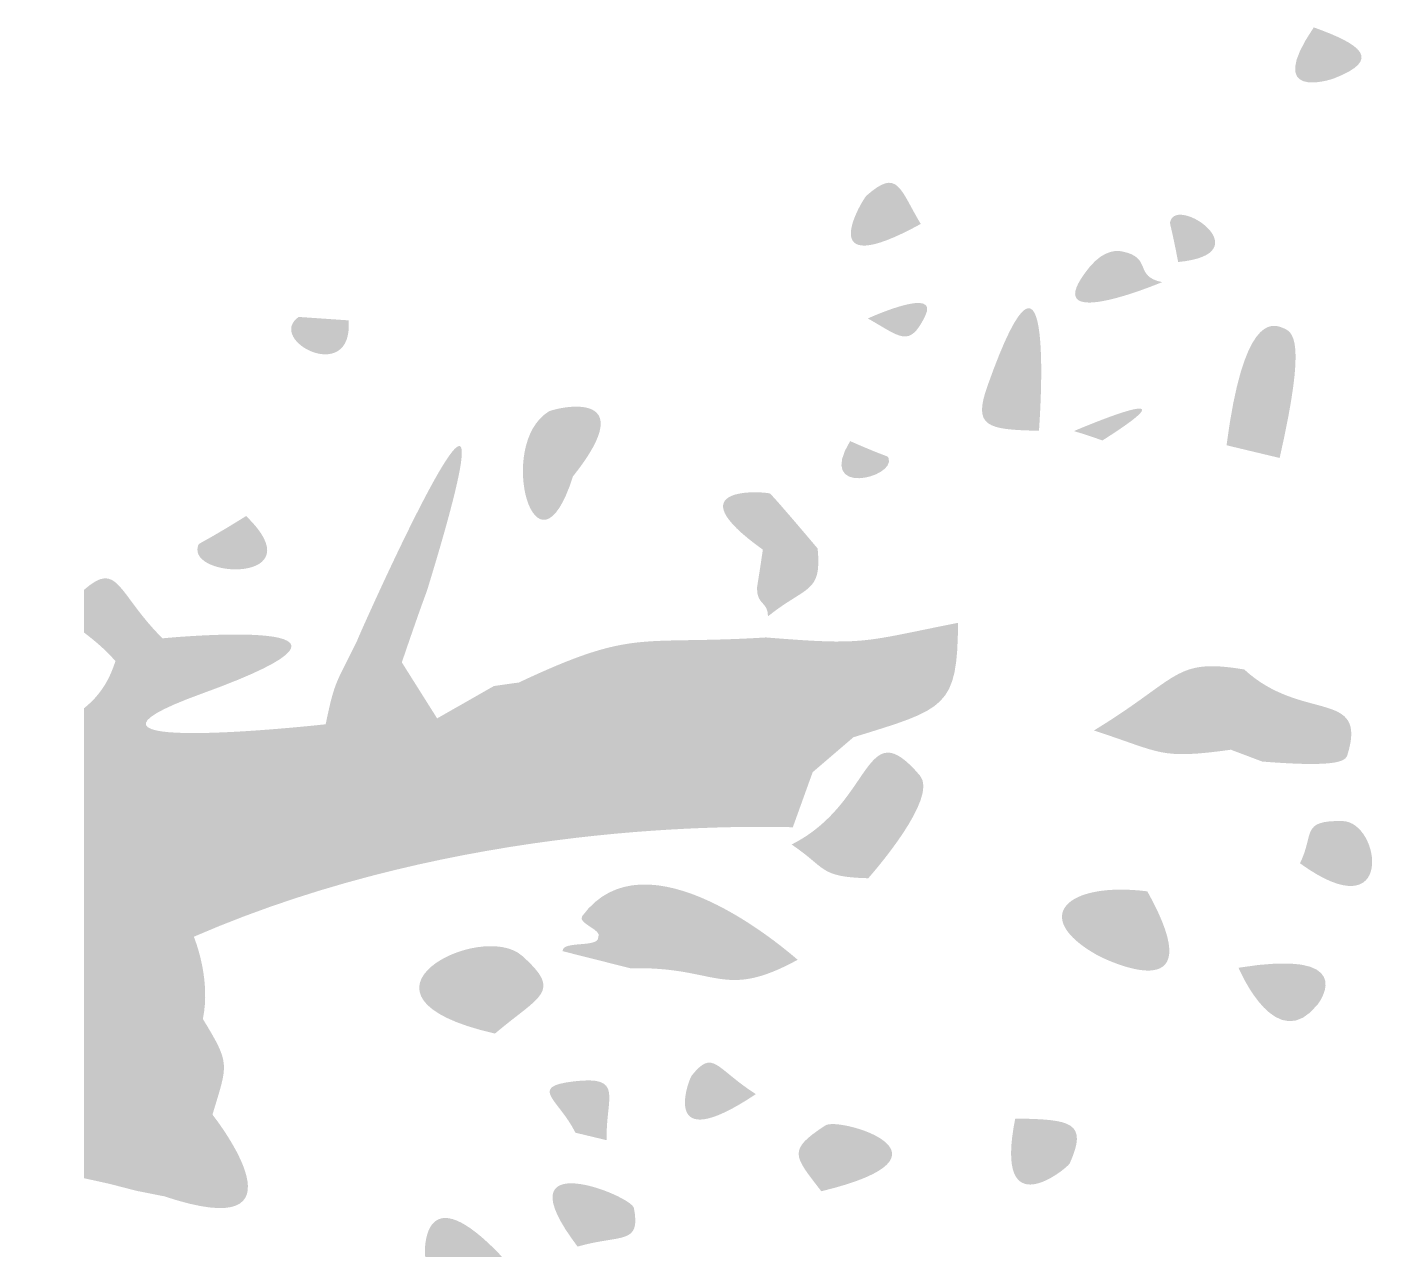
# Model space of a CAD drawing. Header units: millimetres. Extents: x 1807 to 1938, y 68 to 154.
# Drawn here: x 1807.37 to 1813.82, y 124.27 to 130.04 of the extents above; entities that cross this region are included whole.
import ezdxf

# ---------------------------------------------------------------- set-up
doc = ezdxf.new("R2010")
doc.units = ezdxf.units.MM

msp = doc.modelspace()

# ---------------------------------------------------------------- hatches: boundary and pattern name
at = {"true_color": 0x080808, "transparency": 33554687}
h = msp.add_hatch(color=18, dxfattribs=at)
edge = h.paths.add_edge_path(flags=0)
edge.add_spline(control_points=[(1813.4318, 130.0397), (1813.6513, 129.9607), (1813.7595, 129.8892), (1813.5269, 129.7988), (1813.5049, 129.7902), (1813.1962, 129.6928), (1813.4318, 130.0397)], knot_values=[0, 0, 0, 0, 1, 1, 1, 2, 2, 2, 2], degree=3, periodic=1)
h = msp.add_hatch(color=18, dxfattribs=at)
edge = h.paths.add_edge_path(flags=0)
edge.add_spline(control_points=[(1811.5786, 129.1124), (1811.0577, 128.8262), (1811.306, 129.2312), (1811.3225, 129.2458), (1811.4713, 129.3775), (1811.4786, 129.2781), (1811.5786, 129.1124)], knot_values=[0, 0, 0, 0, 1, 1, 1, 2, 2, 2, 2], degree=3, periodic=1)
h = msp.add_hatch(color=18, dxfattribs=at)
edge = h.paths.add_edge_path(flags=0)
edge.add_spline(control_points=[(1812.1359, 128.137), (1811.8888, 128.1417), (1811.8254, 128.1566), (1811.8924, 128.3462), (1812.2209, 129.2748), (1812.1377, 128.1603), (1812.1359, 128.137)], knot_values=[0, 0, 0, 0, 1, 1, 1, 2, 2, 2, 2], degree=3, periodic=1)
h = msp.add_hatch(color=18, dxfattribs=at)
edge = h.paths.add_edge_path(flags=0)
edge.add_spline(control_points=[(1812.7924, 128.9328), (1812.7554, 129.1248), (1812.7512, 129.1097), (1812.7554, 129.1248), (1812.7894, 129.2474), (1813.1891, 128.9714), (1812.7924, 128.9328)], knot_values=[0, 0, 0, 0, 1, 1, 1, 2, 2, 2, 2], degree=3, periodic=1)
h = msp.add_hatch(color=18, dxfattribs=at)
edge = h.paths.add_edge_path(flags=0)
edge.add_spline(control_points=[(1808.9212, 127.1481), (1808.9305, 127.1765), (1809.7543, 129.0258), (1809.2526, 127.3904), (1809.244, 127.3624), (1809.2427, 127.3702), (1809.1315, 127.0445), (1809.1315, 127.0445), (1808.9212, 127.1481), (1808.9212, 127.1481)], knot_values=[0, 0, 0, 0, 1, 1, 1, 2, 2, 2, 3, 3, 3, 3], degree=3, periodic=1)
h = msp.add_hatch(color=18, dxfattribs=at)
edge = h.paths.add_edge_path(flags=0)
edge.add_spline(control_points=[(1812.7165, 128.838), (1812.6913, 128.8275), (1812.1134, 128.587), (1812.3737, 128.908), (1812.4476, 128.9992), (1812.5151, 128.9854), (1812.529, 128.9826), (1812.6731, 128.9532), (1812.5809, 128.8657), (1812.7165, 128.838)], knot_values=[0, 0, 0, 0, 1, 1, 1, 2, 2, 2, 3, 3, 3, 3], degree=3, periodic=1)
h = msp.add_hatch(color=18, dxfattribs=at)
edge = h.paths.add_edge_path(flags=0)
edge.add_spline(control_points=[(1811.3291, 128.6667), (1811.3481, 128.6752), (1811.6697, 128.8199), (1811.599, 128.6772), (1811.5241, 128.5262), (1811.4849, 128.5785), (1811.3291, 128.6667)], knot_values=[0, 0, 0, 0, 1, 1, 1, 2, 2, 2, 2], degree=3, periodic=1)
h = msp.add_hatch(color=18, dxfattribs=at)
edge = h.paths.add_edge_path(flags=0)
edge.add_spline(control_points=[(1808.8808, 128.6576), (1808.9022, 128.347), (1808.4889, 128.5644), (1808.6451, 128.6738), (1808.6451, 128.6738), (1808.8808, 128.6576), (1808.8808, 128.6576)], knot_values=[0, 0, 0, 0, 1, 1, 1, 2, 2, 2, 2], degree=3, periodic=1)
h = msp.add_hatch(color=18, dxfattribs=at)
edge = h.paths.add_edge_path(flags=0)
edge.add_spline(control_points=[(1813.0205, 128.0685), (1813.0987, 128.6712), (1813.2297, 128.6441), (1813.2816, 128.6238), (1813.335, 128.6028), (1813.3999, 128.5774), (1813.2709, 128.0086), (1813.2709, 128.0086), (1813.0205, 128.0685), (1813.0205, 128.0685)], knot_values=[0, 0, 0, 0, 1, 1, 1, 2, 2, 2, 3, 3, 3, 3], degree=3, periodic=1)
h = msp.add_hatch(color=18, dxfattribs=at)
edge = h.paths.add_edge_path(flags=0)
edge.add_spline(control_points=[(1812.301, 128.1354), (1812.3111, 128.1404), (1812.9158, 128.3969), (1812.4396, 128.0939), (1812.4302, 128.0879), (1812.4396, 128.0939), (1812.301, 128.1354)], knot_values=[0, 0, 0, 0, 1, 1, 1, 2, 2, 2, 2], degree=3, periodic=1)
h = msp.add_hatch(color=18, dxfattribs=at)
edge = h.paths.add_edge_path(flags=0)
edge.add_spline(control_points=[(1809.9386, 127.9217), (1809.7655, 127.3778), (1809.5705, 128.0708), (1809.8239, 128.2276), (1809.8485, 128.2428), (1810.2798, 128.3505), (1809.9386, 127.9217)], knot_values=[0, 0, 0, 0, 1, 1, 1, 2, 2, 2, 2], degree=3, periodic=1)
h = msp.add_hatch(color=18, dxfattribs=at)
edge = h.paths.add_edge_path(flags=0)
edge.add_spline(control_points=[(1811.2455, 128.0882), (1811.4268, 128.008), (1811.4219, 128.021), (1811.4268, 128.008), (1811.4616, 127.9145), (1811.082, 127.8218), (1811.2455, 128.0882)], knot_values=[0, 0, 0, 0, 1, 1, 1, 2, 2, 2, 2], degree=3, periodic=1)
h = msp.add_hatch(color=18, dxfattribs=at)
edge = h.paths.add_edge_path(flags=0)
edge.add_spline(control_points=[(1810.8339, 127.5762), (1810.404, 127.8832), (1810.8444, 127.8506), (1810.867, 127.8407), (1810.8775, 127.8362), (1811.0747, 127.6024), (1811.0923, 127.5815), (1811.0923, 127.5815), (1810.8339, 127.5762), (1810.8339, 127.5762)], knot_values=[0, 0, 0, 0, 1, 1, 1, 2, 2, 2, 3, 3, 3, 3], degree=3, periodic=1)
h = msp.add_hatch(color=18, dxfattribs=at)
edge = h.paths.add_edge_path(flags=0)
edge.add_spline(control_points=[(1808.3973, 127.7347), (1808.728, 127.416), (1808.1226, 127.4373), (1808.1702, 127.5932), (1808.1758, 127.6115), (1808.1702, 127.5932), (1808.3973, 127.7347)], knot_values=[0, 0, 0, 0, 1, 1, 1, 2, 2, 2, 2], degree=3, periodic=1)
h = msp.add_hatch(color=18, dxfattribs=at)
edge = h.paths.add_edge_path(flags=0)
edge.add_spline(control_points=[(1810.8339, 127.5762), (1810.8339, 127.5762), (1811.0923, 127.5815), (1811.0923, 127.5815), (1811.1127, 127.3692), (1811.0418, 127.4086), (1810.8583, 127.262), (1810.857, 127.3326), (1810.8079, 127.3139), (1810.8065, 127.3897), (1810.8062, 127.4047), (1810.8065, 127.3897), (1810.8339, 127.5762)], knot_values=[0, 0, 0, 0, 1, 1, 1, 2, 2, 2, 3, 3, 3, 4, 4, 4, 4], degree=3, periodic=1)
h = msp.add_hatch(color=18, dxfattribs=at)
edge = h.paths.add_edge_path(flags=0)
edge.add_spline(control_points=[(1807.6333, 127.1851), (1807.6333, 127.1851), (1807.6333, 127.3868), (1807.6333, 127.3868), (1807.7945, 127.5292), (1807.7898, 127.3701), (1808.0026, 127.1578), (1808.0026, 127.1578), (1807.7813, 127.0501), (1807.7813, 127.0501), (1807.7275, 127.112), (1807.6744, 127.1528), (1807.6333, 127.1851)], knot_values=[0, 0, 0, 0, 1, 1, 1, 2, 2, 2, 3, 3, 3, 4, 4, 4, 4], degree=3, periodic=1)
h = msp.add_hatch(color=18, dxfattribs=at)
edge = h.paths.add_edge_path(flags=0)
edge.add_spline(control_points=[(1807.6333, 125.6228), (1807.6333, 125.6228), (1807.6333, 126.8282), (1807.6333, 126.8282), (1807.7369, 126.9113), (1807.7647, 127.0052), (1807.7813, 127.0501), (1807.7813, 127.0501), (1808.0026, 127.1578), (1808.0026, 127.1578), (1808.0314, 127.1611), (1809.2257, 127.2725), (1808.1878, 126.8967), (1807.3658, 126.599), (1808.7241, 126.7472), (1808.7724, 126.7525), (1809.0493, 126.7163), (1809.0344, 126.7172), (1809.298, 126.7802), (1809.298, 126.7802), (1809.5658, 126.9329), (1809.5658, 126.9329), (1809.5658, 126.9329), (1809.6833, 126.9495), (1809.6833, 126.9495), (1810.2315, 127.2076), (1810.2406, 127.1245), (1810.8486, 127.162), (1811.3211, 127.1238), (1811.2968, 127.1403), (1811.7544, 127.2311), (1811.7515, 126.8314), (1811.6978, 126.8261), (1811.2611, 126.6913), (1811.2425, 126.7014), (1810.5159, 127.0142), (1811.0688, 126.5264), (1811.0688, 126.5264), (1810.9753, 126.2668), (1810.9753, 126.2668), (1810.7439, 126.2717), (1809.4149, 126.3), (1808.1508, 125.7504), (1807.9005, 125.6895), (1807.7564, 125.657), (1807.6333, 125.6228)], knot_values=[0, 0, 0, 0, 1, 1, 1, 2, 2, 2, 3, 3, 3, 4, 4, 4, 5, 5, 5, 6, 6, 6, 7, 7, 7, 8, 8, 8, 9, 9, 9, 10, 10, 10, 11, 11, 11, 12, 12, 12, 13, 13, 13, 14, 14, 14, 15, 15, 15, 15], degree=3, periodic=1)
h = msp.add_hatch(color=18, dxfattribs=at)
edge = h.paths.add_edge_path(flags=0)
edge.add_spline(control_points=[(1808.9212, 127.1481), (1808.9212, 127.1481), (1809.1315, 127.0445), (1809.1315, 127.0445), (1809.1315, 127.0445), (1809.298, 126.7802), (1809.298, 126.7802), (1809.0344, 126.7172), (1809.0493, 126.7163), (1808.7724, 126.7525), (1808.8166, 126.9668), (1808.8223, 126.9434), (1808.9212, 127.1481)], knot_values=[0, 0, 0, 0, 1, 1, 1, 2, 2, 2, 3, 3, 3, 4, 4, 4, 4], degree=3, periodic=1)
h = msp.add_hatch(color=18, dxfattribs=at)
edge = h.paths.add_edge_path(flags=0)
edge.add_spline(control_points=[(1813.1039, 127.0109), (1813.1039, 127.0109), (1813.041, 126.6324), (1813.041, 126.6324), (1812.7007, 126.5853), (1812.7177, 126.6189), (1812.3949, 126.7231), (1812.8054, 126.9733), (1812.7724, 127.0665), (1813.1039, 127.0109)], knot_values=[0, 0, 0, 0, 1, 1, 1, 2, 2, 2, 3, 3, 3, 3], degree=3, periodic=1)
h = msp.add_hatch(color=18, dxfattribs=at)
edge = h.paths.add_edge_path(flags=0)
edge.add_spline(control_points=[(1811.2611, 126.6913), (1811.2611, 126.6913), (1811.0688, 126.5264), (1811.0688, 126.5264), (1810.5159, 127.0142), (1811.2425, 126.7014), (1811.2611, 126.6913)], knot_values=[0, 0, 0, 0, 1, 1, 1, 2, 2, 2, 2], degree=3, periodic=1)
h = msp.add_hatch(color=18, dxfattribs=at)
edge = h.paths.add_edge_path(flags=0)
edge.add_spline(control_points=[(1813.1039, 127.0109), (1813.3758, 126.7604), (1813.6862, 126.9217), (1813.5912, 126.6106), (1813.5832, 126.5845), (1813.5714, 126.5457), (1813.1889, 126.5766), (1813.1889, 126.5766), (1813.041, 126.6324), (1813.041, 126.6324), (1813.041, 126.6324), (1813.1039, 127.0109), (1813.1039, 127.0109)], knot_values=[0, 0, 0, 0, 1, 1, 1, 2, 2, 2, 3, 3, 3, 4, 4, 4, 4], degree=3, periodic=1)
h = msp.add_hatch(color=18, dxfattribs=at)
edge = h.paths.add_edge_path(flags=0)
edge.add_spline(control_points=[(1810.9696, 126.1853), (1811.3599, 126.3816), (1811.3088, 126.8225), (1811.575, 126.5102), (1811.663, 126.407), (1811.3606, 126.0601), (1811.331, 126.0262), (1811.098, 126.0321), (1811.1353, 126.074), (1810.9696, 126.1853)], knot_values=[0, 0, 0, 0, 1, 1, 1, 2, 2, 2, 3, 3, 3, 3], degree=3, periodic=1)
h = msp.add_hatch(color=18, dxfattribs=at)
edge = h.paths.add_edge_path(flags=0)
edge.add_spline(control_points=[(1813.3667, 126.0967), (1813.4362, 126.2373), (1813.3679, 126.2983), (1813.5659, 126.2962), (1813.75, 126.2942), (1813.8178, 125.7703), (1813.3667, 126.0967)], knot_values=[0, 0, 0, 0, 1, 1, 1, 2, 2, 2, 2], degree=3, periodic=1)
h = msp.add_hatch(color=18, dxfattribs=at)
edge = h.paths.add_edge_path(flags=0)
edge.add_spline(control_points=[(1810.0576, 125.748), (1810.0819, 125.7814), (1809.9574, 125.8136), (1809.9817, 125.8469), (1810.2826, 126.2607), (1810.9399, 125.6918), (1810.998, 125.6415), (1810.6418, 125.4473), (1810.6228, 125.6119), (1810.2095, 125.6015), (1810.2095, 125.6015), (1810.0576, 125.748), (1810.0576, 125.748)], knot_values=[0, 0, 0, 0, 1, 1, 1, 2, 2, 2, 3, 3, 3, 4, 4, 4, 4], degree=3, periodic=1)
h = msp.add_hatch(color=18, dxfattribs=at)
edge = h.paths.add_edge_path(flags=0)
edge.add_spline(control_points=[(1812.6469, 125.9645), (1812.9696, 125.3861), (1812.4394, 125.6473), (1812.4107, 125.6635), (1812.092, 125.8426), (1812.265, 126.0122), (1812.6469, 125.9645)], knot_values=[0, 0, 0, 0, 1, 1, 1, 2, 2, 2, 2], degree=3, periodic=1)
h = msp.add_hatch(color=18, dxfattribs=at)
edge = h.paths.add_edge_path(flags=0)
edge.add_spline(control_points=[(1809.5709, 125.2936), (1808.7898, 125.4706), (1809.5042, 125.8328), (1809.6985, 125.6606), (1809.893, 125.4882), (1809.7822, 125.4737), (1809.5709, 125.2936)], knot_values=[0, 0, 0, 0, 1, 1, 1, 2, 2, 2, 2], degree=3, periodic=1)
h = msp.add_hatch(color=18, dxfattribs=at)
edge = h.paths.add_edge_path(flags=0)
edge.add_spline(control_points=[(1807.6333, 125.1777), (1807.6333, 125.1777), (1807.6333, 125.6228), (1807.6333, 125.6228), (1807.7564, 125.657), (1807.9005, 125.6895), (1808.1508, 125.7504), (1808.1622, 125.7207), (1808.2304, 125.5427), (1808.1934, 125.3624), (1808.1463, 125.3698), (1807.706, 125.4391), (1807.6333, 125.1777)], knot_values=[0, 0, 0, 0, 1, 1, 1, 2, 2, 2, 3, 3, 3, 4, 4, 4, 4], degree=3, periodic=1)
edge = h.paths.add_edge_path(flags=0)
edge.add_spline(control_points=[(1807.6333, 124.6112), (1807.6333, 124.6112), (1807.6333, 124.97), (1807.6333, 124.97), (1807.7117, 124.6128), (1808.1993, 124.8891), (1808.2386, 124.9113), (1808.261, 124.8824), (1808.721, 124.2893), (1808.0111, 124.526), (1808.0111, 124.526), (1807.8817, 124.5515), (1807.8817, 124.5515), (1807.8817, 124.5515), (1807.7523, 124.585), (1807.7523, 124.585), (1807.7523, 124.585), (1807.6333, 124.6112), (1807.6333, 124.6112)], knot_values=[0, 0, 0, 0, 1, 1, 1, 2, 2, 2, 3, 3, 3, 4, 4, 4, 5, 5, 5, 6, 6, 6, 6], degree=3, periodic=1)
h = msp.add_hatch(color=18, dxfattribs=at)
edge = h.paths.add_edge_path(flags=0)
edge.add_spline(control_points=[(1810.0576, 125.748), (1810.0576, 125.748), (1810.2095, 125.6015), (1810.2095, 125.6015), (1810.2095, 125.6015), (1809.8899, 125.6822), (1809.8899, 125.6822), (1809.8861, 125.7337), (1810.0614, 125.6965), (1810.0576, 125.748)], knot_values=[0, 0, 0, 0, 1, 1, 1, 2, 2, 2, 3, 3, 3, 3], degree=3, periodic=1)
h = msp.add_hatch(color=18, dxfattribs=at)
edge = h.paths.add_edge_path(flags=0)
edge.add_spline(control_points=[(1813.0768, 125.6041), (1813.6325, 125.6948), (1813.4695, 125.4559), (1813.4509, 125.4321), (1813.2591, 125.1876), (1813.0886, 125.5773), (1813.0768, 125.6041)], knot_values=[0, 0, 0, 0, 1, 1, 1, 2, 2, 2, 2], degree=3, periodic=1)
h = msp.add_hatch(color=18, dxfattribs=at)
edge = h.paths.add_edge_path(flags=0)
edge.add_spline(control_points=[(1807.6333, 124.97), (1807.6333, 124.97), (1807.6333, 125.1777), (1807.6333, 125.1777), (1807.706, 125.4391), (1808.1463, 125.3698), (1808.1934, 125.3624), (1808.3246, 125.1477), (1808.3109, 125.1523), (1808.2386, 124.9113), (1808.1993, 124.8891), (1807.7117, 124.6128), (1807.6333, 124.97)], knot_values=[0, 0, 0, 0, 1, 1, 1, 2, 2, 2, 3, 3, 3, 4, 4, 4, 4], degree=3, periodic=1)
h = msp.add_hatch(color=18, dxfattribs=at)
edge = h.paths.add_edge_path(flags=0)
edge.add_spline(control_points=[(1810.8009, 125.0079), (1810.3421, 124.7011), (1810.484, 125.0772), (1810.4982, 125.095), (1810.6005, 125.2238), (1810.611, 125.129), (1810.8009, 125.0079)], knot_values=[0, 0, 0, 0, 1, 1, 1, 2, 2, 2, 2], degree=3, periodic=1)
h = msp.add_hatch(color=18, dxfattribs=at)
edge = h.paths.add_edge_path(flags=0)
edge.add_spline(control_points=[(1810.0973, 124.7907), (1810.0973, 124.7907), (1809.95, 124.826), (1809.95, 124.826), (1809.8727, 124.9831), (1809.7251, 125.0419), (1809.9408, 125.0679), (1810.1841, 125.0972), (1810.0917, 124.9935), (1810.0973, 124.7907)], knot_values=[0, 0, 0, 0, 1, 1, 1, 2, 2, 2, 3, 3, 3, 3], degree=3, periodic=1)
h = msp.add_hatch(color=18, dxfattribs=at)
edge = h.paths.add_edge_path(flags=0)
edge.add_spline(control_points=[(1811.1096, 124.5498), (1810.9803, 124.7181), (1810.9475, 124.7425), (1811.1296, 124.8608), (1811.1929, 124.9019), (1811.8149, 124.7204), (1811.1096, 124.5498)], knot_values=[0, 0, 0, 0, 1, 1, 1, 2, 2, 2, 2], degree=3, periodic=1)
h = msp.add_hatch(color=18, dxfattribs=at)
edge = h.paths.add_edge_path(flags=0)
edge.add_spline(control_points=[(1812.024, 124.8929), (1812.2879, 124.889), (1812.3683, 124.8762), (1812.2813, 124.6818), (1812.2712, 124.6593), (1811.919, 124.3691), (1812.024, 124.8929)], knot_values=[0, 0, 0, 0, 1, 1, 1, 2, 2, 2, 2], degree=3, periodic=1)
h = msp.add_hatch(color=18, dxfattribs=at)
edge = h.paths.add_edge_path(flags=0)
edge.add_spline(control_points=[(1809.9604, 124.2888), (1809.5874, 124.7802), (1810.2145, 124.5308), (1810.226, 124.4705), (1810.2595, 124.2941), (1810.1663, 124.3483), (1809.9604, 124.2888)], knot_values=[0, 0, 0, 0, 1, 1, 1, 2, 2, 2, 2], degree=3, periodic=1)
h = msp.add_hatch(color=18, dxfattribs=at)
edge = h.paths.add_edge_path(flags=0)
edge.add_spline(control_points=[(1809.6034, 124.2414), (1809.3982, 124.0854), (1809.258, 124.0218), (1809.2405, 124.2528), (1809.2386, 124.277), (1809.2342, 124.6324), (1809.6034, 124.2414)], knot_values=[0, 0, 0, 0, 1, 1, 1, 2, 2, 2, 2], degree=3, periodic=1)

doc.saveas('drawing.dxf')
